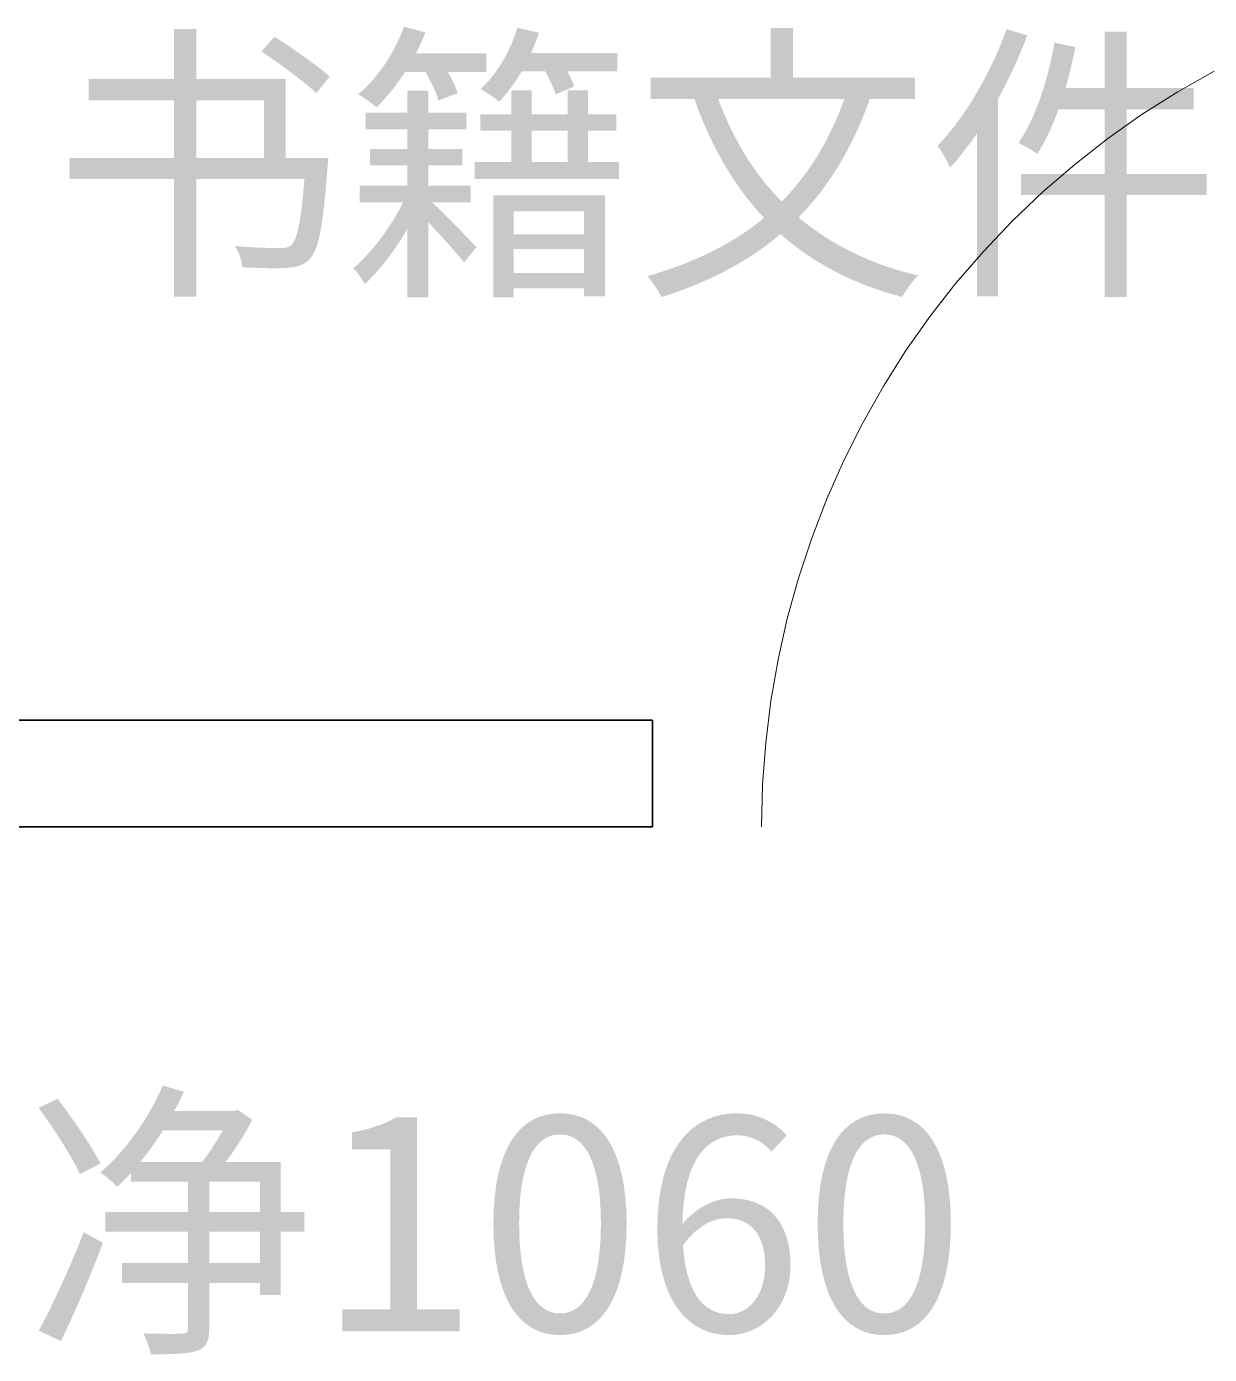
# Model space of a CAD drawing. Header units: millimetres. Extents: x -4600 to 229000, y -4300 to 19460.
# Drawn here: x 45631 to 46736, y 7337 to 8577 of the extents above; entities that cross this region are included whole.
import ezdxf

# ---------------------------------------------------------------- set-up
doc = ezdxf.new("R2010")
doc.units = ezdxf.units.MM
doc.header["$LTSCALE"] = 100
for name, color, linetype, lineweight in [('A-EX-WALL', 7, 'Continuous', 35), ('A-NEW-DOOR', 3, 'Continuous', 18), ('A-TEXT', 7, 'Continuous', 18)]:
    doc.layers.add(name, color=color, linetype=linetype, lineweight=lineweight)

# ---------------------------------------------------------------- blocks, each defined once
blk = doc.blocks.new('SOURCE_PROPOSED')
at = {"layer": 'A-EX-WALL'}
for p, q in [((6216.1, 6129.4), (3836.4, 6129.4)), ((6216.1, 6030), (6216.1, 6129.4)), ((3836.4, 6030), (6216.1, 6030))]:
    blk.add_line(p, q, dxfattribs=at)
blk = doc.blocks.new('FURNITURE_DESIGN')
at = {"layer": 'A-TEXT'}
h = blk.add_hatch(color=256, dxfattribs=at)
edge = h.paths.add_edge_path()
edge.add_line((5689.5, 6728), (5689.5, 6708.1))
edge.add_line((5689.5, 6708.1), (5769.2, 6708.1))
edge.add_line((5769.2, 6708.1), (5769.2, 6654.3))
edge.add_line((5769.2, 6654.3), (5671.5, 6654.3))
edge.add_line((5671.5, 6654.3), (5671.5, 6634.7))
edge.add_line((5671.5, 6634.7), (5769.2, 6634.7))
edge.add_line((5769.2, 6634.7), (5769.2, 6525))
edge.add_line((5769.2, 6525), (5789.9, 6525))
edge.add_line((5789.9, 6525), (5789.9, 6634.7))
edge.add_line((5789.9, 6634.7), (5890.9, 6634.7))
edge.add_spline(control_points=[(5890.9, 6634.7), (5887.9, 6595.1), (5884.1, 6577.9), (5878.6, 6573), (5875.9, 6570.6), (5872.9, 6570.3), (5867.2, 6570.3), (5860.9, 6570.3), (5843.2, 6570.6), (5826, 6572.2)], knot_values=[0, 0, 0, 0, 1, 1, 1, 2, 2, 2, 3, 3, 3, 3], degree=3, periodic=0)
edge.add_spline(control_points=[(5826, 6572.2), (5829.8, 6566.5), (5832.5, 6558.3), (5833.1, 6552.3)], knot_values=[0, 0, 0, 0, 1, 1, 1, 1], degree=3, periodic=0)
edge.add_spline(control_points=[(5833.1, 6552.3), (5849.7, 6551.5), (5866.1, 6551.2), (5874.5, 6551.7)], knot_values=[0, 0, 0, 0, 1, 1, 1, 1], degree=3, periodic=0)
edge.add_spline(control_points=[(5874.5, 6551.7), (5884.1, 6552.6), (5890.4, 6554.2), (5895.8, 6560.2)], knot_values=[0, 0, 0, 0, 1, 1, 1, 1], degree=3, periodic=0)
edge.add_spline(control_points=[(5895.8, 6560.2), (5904, 6568.1), (5908.4, 6590.2), (5912.5, 6645.1)], knot_values=[0, 0, 0, 0, 1, 1, 1, 1], degree=3, periodic=0)
edge.add_spline(control_points=[(5912.5, 6645.1), (5912.7, 6648.1), (5913.3, 6654.3), (5913.3, 6654.3)], knot_values=[0, 0, 0, 0, 1, 1, 1, 1], degree=3, periodic=0)
edge.add_line((5913.3, 6654.3), (5873.4, 6654.3))
edge.add_line((5873.4, 6654.3), (5873.4, 6728))
edge.add_line((5873.4, 6728), (5789.9, 6728))
edge.add_line((5789.9, 6728), (5789.9, 6774.9))
edge.add_line((5789.9, 6774.9), (5769.2, 6774.9))
edge.add_line((5769.2, 6774.9), (5769.2, 6728))
edge.add_line((5769.2, 6728), (5689.5, 6728))
h.paths.add_polyline_path([(5789.9, 6654.3), (5789.9, 6708.1), (5853.2, 6708.1), (5853.2, 6654.3), (5789.9, 6654.3)], flags=0)
edge = h.paths.add_edge_path(flags=0)
edge.add_spline(control_points=[(5850.8, 6753.9), (5868.3, 6742.2), (5890.9, 6725.6), (5902.1, 6714.9)], knot_values=[0, 0, 0, 0, 1, 1, 1, 1], degree=3, periodic=0)
edge.add_line((5902.1, 6714.9), (5914.6, 6730.5))
edge.add_spline(control_points=[(5914.6, 6730.5), (5903.2, 6740.6), (5880, 6756.7), (5863.1, 6767.6)], knot_values=[0, 0, 0, 0, 1, 1, 1, 1], degree=3, periodic=0)
edge.add_line((5863.1, 6767.6), (5850.8, 6753.9))
h = blk.add_hatch(color=256, dxfattribs=at)
edge = h.paths.add_edge_path()
edge.add_spline(control_points=[(5983.9, 6777.1), (5975.2, 6752.6), (5959.4, 6729.1), (5941.1, 6713.8)], knot_values=[0, 0, 0, 0, 1, 1, 1, 1], degree=3, periodic=0)
edge.add_spline(control_points=[(5941.1, 6713.8), (5946, 6711.4), (5954.5, 6705.1), (5958.3, 6701.8)], knot_values=[0, 0, 0, 0, 1, 1, 1, 1], degree=3, periodic=0)
edge.add_spline(control_points=[(5958.3, 6701.8), (5967.6, 6710.8), (5976.8, 6722), (5985, 6734.8)], knot_values=[0, 0, 0, 0, 1, 1, 1, 1], degree=3, periodic=0)
edge.add_line((5985, 6734.8), (6004.1, 6734.8))
edge.add_spline(control_points=[(6004.1, 6734.8), (6009.3, 6725.6), (6014.2, 6715.2), (6016.1, 6708.1)], knot_values=[0, 0, 0, 0, 1, 1, 1, 1], degree=3, periodic=0)
edge.add_line((6016.1, 6708.1), (6034.1, 6714.9))
edge.add_spline(control_points=[(6034.1, 6714.9), (6032.5, 6720.4), (6029, 6727.7), (6024.9, 6734.8)], knot_values=[0, 0, 0, 0, 1, 1, 1, 1], degree=3, periodic=0)
edge.add_line((6024.9, 6734.8), (6060.9, 6734.8))
edge.add_line((6060.9, 6734.8), (6060.9, 6752))
edge.add_line((6060.9, 6752), (5995.1, 6752))
edge.add_spline(control_points=[(5995.1, 6752), (5998.4, 6758.3), (6001.4, 6765.1), (6003.9, 6771.7)], knot_values=[0, 0, 0, 0, 1, 1, 1, 1], degree=3, periodic=0)
edge.add_line((6003.9, 6771.7), (5983.9, 6777.1))
h = blk.add_hatch(color=256, dxfattribs=at)
edge = h.paths.add_edge_path()
edge.add_spline(control_points=[(6089.8, 6776), (6083.3, 6753.9), (6070.7, 6732.6), (6055.4, 6718.7)], knot_values=[0, 0, 0, 0, 1, 1, 1, 1], degree=3, periodic=0)
edge.add_spline(control_points=[(6055.4, 6718.7), (6060.6, 6716), (6069.1, 6710.3), (6072.9, 6707)], knot_values=[0, 0, 0, 0, 1, 1, 1, 1], degree=3, periodic=0)
edge.add_spline(control_points=[(6072.9, 6707), (6080.3, 6714.6), (6087.6, 6724.5), (6093.9, 6735.4)], knot_values=[0, 0, 0, 0, 1, 1, 1, 1], degree=3, periodic=0)
edge.add_line((6093.9, 6735.4), (6115.7, 6735.4))
edge.add_spline(control_points=[(6115.7, 6735.4), (6120.1, 6728), (6123.9, 6719.5), (6125.6, 6713.8)], knot_values=[0, 0, 0, 0, 1, 1, 1, 1], degree=3, periodic=0)
edge.add_line((6125.6, 6713.8), (6143, 6721.2))
edge.add_spline(control_points=[(6143, 6721.2), (6141.7, 6725.3), (6139.2, 6730.2), (6136.5, 6735.4)], knot_values=[0, 0, 0, 0, 1, 1, 1, 1], degree=3, periodic=0)
edge.add_line((6136.5, 6735.4), (6183.4, 6735.4))
edge.add_line((6183.4, 6735.4), (6183.4, 6752.3))
edge.add_line((6183.4, 6752.3), (6102.6, 6752.3))
edge.add_spline(control_points=[(6102.6, 6752.3), (6105.4, 6758.6), (6107.8, 6764.8), (6110, 6771.4)], knot_values=[0, 0, 0, 0, 1, 1, 1, 1], degree=3, periodic=0)
edge.add_line((6110, 6771.4), (6089.8, 6776))
h = blk.add_hatch(color=256, dxfattribs=at)
edge = h.paths.add_edge_path()
edge.add_line((6326.4, 6775.8), (6326.4, 6729.4))
edge.add_line((6326.4, 6729.4), (6214.5, 6729.4))
edge.add_line((6214.5, 6729.4), (6214.5, 6709.5))
edge.add_line((6214.5, 6709.5), (6255.2, 6709.5))
edge.add_spline(control_points=[(6255.2, 6709.5), (6270.7, 6665.8), (6292, 6628.4), (6320.4, 6598.4)], knot_values=[0, 0, 0, 0, 1, 1, 1, 1], degree=3, periodic=0)
edge.add_spline(control_points=[(6320.4, 6598.4), (6291.2, 6574.4), (6255.2, 6556.7), (6211.5, 6544.1)], knot_values=[0, 0, 0, 0, 1, 1, 1, 1], degree=3, periodic=0)
edge.add_spline(control_points=[(6211.5, 6544.1), (6215.6, 6539.2), (6222.1, 6529.4), (6224.6, 6524.5)], knot_values=[0, 0, 0, 0, 1, 1, 1, 1], degree=3, periodic=0)
edge.add_spline(control_points=[(6224.6, 6524.5), (6268.8, 6538.6), (6305.6, 6557.7), (6335.6, 6583.4)], knot_values=[0, 0, 0, 0, 1, 1, 1, 1], degree=3, periodic=0)
edge.add_spline(control_points=[(6335.6, 6583.4), (6366.2, 6556.4), (6403.6, 6536.5), (6449.2, 6524.7)], knot_values=[0, 0, 0, 0, 1, 1, 1, 1], degree=3, periodic=0)
edge.add_spline(control_points=[(6449.2, 6524.7), (6452.7, 6530.5), (6459.3, 6540), (6464.2, 6544.7)], knot_values=[0, 0, 0, 0, 1, 1, 1, 1], degree=3, periodic=0)
edge.add_spline(control_points=[(6464.2, 6544.7), (6419.7, 6555), (6382.6, 6573.8), (6352.6, 6598.9)], knot_values=[0, 0, 0, 0, 1, 1, 1, 1], degree=3, periodic=0)
edge.add_spline(control_points=[(6352.6, 6598.9), (6381.2, 6628.1), (6403, 6664.2), (6419.1, 6709.5)], knot_values=[0, 0, 0, 0, 1, 1, 1, 1], degree=3, periodic=0)
edge.add_line((6419.1, 6709.5), (6461.2, 6709.5))
edge.add_line((6461.2, 6709.5), (6461.2, 6729.4))
edge.add_line((6461.2, 6729.4), (6347.4, 6729.4))
edge.add_line((6347.4, 6729.4), (6347.4, 6775.8))
edge.add_line((6347.4, 6775.8), (6326.4, 6775.8))
edge = h.paths.add_edge_path(flags=0)
edge.add_spline(control_points=[(6336.7, 6613.7), (6310.8, 6640.1), (6291.2, 6672.3), (6277.5, 6709.5)], knot_values=[0, 0, 0, 0, 1, 1, 1, 1], degree=3, periodic=0)
edge.add_line((6277.5, 6709.5), (6395.4, 6709.5))
edge.add_spline(control_points=[(6395.4, 6709.5), (6381.2, 6670.7), (6362.1, 6639.1), (6336.7, 6613.7)], knot_values=[0, 0, 0, 0, 1, 1, 1, 1], degree=3, periodic=0)
h = blk.add_hatch(color=256, dxfattribs=at)
edge = h.paths.add_edge_path()
edge.add_spline(control_points=[(6546.8, 6774.7), (6532.1, 6733.5), (6508.1, 6692.5), (6482.4, 6665.8)], knot_values=[0, 0, 0, 0, 1, 1, 1, 1], degree=3, periodic=0)
edge.add_spline(control_points=[(6482.4, 6665.8), (6486, 6661.2), (6492, 6650.5), (6494.2, 6645.6)], knot_values=[0, 0, 0, 0, 1, 1, 1, 1], degree=3, periodic=0)
edge.add_spline(control_points=[(6494.2, 6645.6), (6502.9, 6654.9), (6511.1, 6665.8), (6519.3, 6677.5)], knot_values=[0, 0, 0, 0, 1, 1, 1, 1], degree=3, periodic=0)
edge.add_line((6519.3, 6677.5), (6519.3, 6525.3))
edge.add_line((6519.3, 6525.3), (6538.9, 6525.3))
edge.add_line((6538.9, 6525.3), (6538.9, 6709.5))
edge.add_spline(control_points=[(6538.9, 6709.5), (6549.3, 6728.6), (6558.6, 6748.7), (6566.2, 6768.9)], knot_values=[0, 0, 0, 0, 1, 1, 1, 1], degree=3, periodic=0)
edge.add_line((6566.2, 6768.9), (6546.8, 6774.7))
h = blk.add_hatch(color=256, dxfattribs=at)
edge = h.paths.add_edge_path()
edge.add_line((6560.2, 6639.6), (6560.2, 6619.7))
edge.add_line((6560.2, 6619.7), (6638.5, 6619.7))
edge.add_line((6638.5, 6619.7), (6638.5, 6524.7))
edge.add_line((6638.5, 6524.7), (6659, 6524.7))
edge.add_line((6659, 6524.7), (6659, 6619.7))
edge.add_line((6659, 6619.7), (6733.7, 6619.7))
edge.add_line((6733.7, 6619.7), (6733.7, 6639.6))
edge.add_line((6733.7, 6639.6), (6659, 6639.6))
edge.add_line((6659, 6639.6), (6659, 6699.9))
edge.add_line((6659, 6699.9), (6721.7, 6699.9))
edge.add_line((6721.7, 6699.9), (6721.7, 6719.8))
edge.add_line((6721.7, 6719.8), (6659, 6719.8))
edge.add_line((6659, 6719.8), (6659, 6772.5))
edge.add_line((6659, 6772.5), (6638.5, 6772.5))
edge.add_line((6638.5, 6772.5), (6638.5, 6719.8))
edge.add_line((6638.5, 6719.8), (6602, 6719.8))
edge.add_spline(control_points=[(6602, 6719.8), (6605.5, 6732.1), (6608.5, 6745.2), (6611.2, 6758)], knot_values=[0, 0, 0, 0, 1, 1, 1, 1], degree=3, periodic=0)
edge.add_line((6611.2, 6758), (6591.6, 6762.1))
edge.add_spline(control_points=[(6591.6, 6762.1), (6585.3, 6726.4), (6573.8, 6691.2), (6558, 6668.5)], knot_values=[0, 0, 0, 0, 1, 1, 1, 1], degree=3, periodic=0)
edge.add_spline(control_points=[(6558, 6668.5), (6562.9, 6666.1), (6571.7, 6661.2), (6575.5, 6658.2)], knot_values=[0, 0, 0, 0, 1, 1, 1, 1], degree=3, periodic=0)
edge.add_spline(control_points=[(6575.5, 6658.2), (6582.9, 6669.6), (6589.7, 6684.1), (6595.4, 6699.9)], knot_values=[0, 0, 0, 0, 1, 1, 1, 1], degree=3, periodic=0)
edge.add_line((6595.4, 6699.9), (6638.5, 6699.9))
edge.add_line((6638.5, 6699.9), (6638.5, 6639.6))
edge.add_line((6638.5, 6639.6), (6560.2, 6639.6))
h = blk.add_hatch(color=256, dxfattribs=at)
edge = h.paths.add_edge_path()
edge.add_line((5987.2, 6717.4), (5987.2, 6696.6))
edge.add_line((5987.2, 6696.6), (5948.2, 6696.6))
edge.add_line((5948.2, 6696.6), (5948.2, 6681.1))
edge.add_line((5948.2, 6681.1), (5987.2, 6681.1))
edge.add_line((5987.2, 6681.1), (5987.2, 6662.8))
edge.add_line((5987.2, 6662.8), (5952.3, 6662.8))
edge.add_line((5952.3, 6662.8), (5952.3, 6647.5))
edge.add_line((5952.3, 6647.5), (5987.2, 6647.5))
edge.add_line((5987.2, 6647.5), (5987.2, 6628.7))
edge.add_line((5987.2, 6628.7), (5942.7, 6628.7))
edge.add_line((5942.7, 6628.7), (5942.7, 6613.1))
edge.add_line((5942.7, 6613.1), (5983.1, 6613.1))
edge.add_spline(control_points=[(5983.1, 6613.1), (5971.9, 6589.9), (5952.8, 6564.8), (5936.5, 6551.5)], knot_values=[0, 0, 0, 0, 1, 1, 1, 1], degree=3, periodic=0)
edge.add_spline(control_points=[(5936.5, 6551.5), (5940.3, 6547.9), (5944.9, 6541.1), (5947.4, 6536.7)], knot_values=[0, 0, 0, 0, 1, 1, 1, 1], degree=3, periodic=0)
edge.add_spline(control_points=[(5947.4, 6536.7), (5961, 6549.3), (5975.8, 6568.7), (5987.2, 6588.3)], knot_values=[0, 0, 0, 0, 1, 1, 1, 1], degree=3, periodic=0)
edge.add_line((5987.2, 6588.3), (5987.2, 6524.2))
edge.add_line((5987.2, 6524.2), (6006.6, 6524.2))
edge.add_line((6006.6, 6524.2), (6006.6, 6594.6))
edge.add_spline(control_points=[(6006.6, 6594.6), (6018.3, 6582), (6033.3, 6565.4), (6040.2, 6556.9)], knot_values=[0, 0, 0, 0, 1, 1, 1, 1], degree=3, periodic=0)
edge.add_line((6040.2, 6556.9), (6051.6, 6571.1))
edge.add_spline(control_points=[(6051.6, 6571.1), (6045.3, 6578.2), (6021.9, 6602.2), (6010.1, 6613.1)], knot_values=[0, 0, 0, 0, 1, 1, 1, 1], degree=3, periodic=0)
edge.add_line((6010.1, 6613.1), (6046.2, 6613.1))
edge.add_line((6046.2, 6613.1), (6046.2, 6628.7))
edge.add_line((6046.2, 6628.7), (6006.6, 6628.7))
edge.add_line((6006.6, 6628.7), (6006.6, 6647.5))
edge.add_line((6006.6, 6647.5), (6038.5, 6647.5))
edge.add_line((6038.5, 6647.5), (6038.5, 6662.8))
edge.add_line((6038.5, 6662.8), (6006.6, 6662.8))
edge.add_line((6006.6, 6662.8), (6006.6, 6681.1))
edge.add_line((6006.6, 6681.1), (6042.3, 6681.1))
edge.add_line((6042.3, 6681.1), (6042.3, 6696.6))
edge.add_line((6042.3, 6696.6), (6006.6, 6696.6))
edge.add_line((6006.6, 6696.6), (6006.6, 6717.4))
edge.add_line((6006.6, 6717.4), (5987.2, 6717.4))
h = blk.add_hatch(color=256, dxfattribs=at)
h.paths.add_polyline_path([(6136.7, 6717.6), (6136.7, 6695.3), (6103.2, 6695.3), (6103.2, 6717.6), (6084.1, 6717.6), (6084.1, 6695.3), (6055.4, 6695.3), (6055.4, 6680), (6084.1, 6680), (6084.1, 6650.8), (6050, 6650.8), (6050, 6634.7), (6184.8, 6634.7), (6184.8, 6650.8), (6155.8, 6650.8), (6155.8, 6680), (6182.3, 6680), (6182.3, 6695.3), (6155.8, 6695.3), (6155.8, 6717.6), (6136.7, 6717.6)])
h.paths.add_polyline_path([(6103.2, 6680), (6136.7, 6680), (6136.7, 6650.8), (6103.2, 6650.8), (6103.2, 6680)], flags=0)
h = blk.add_hatch(color=256, dxfattribs=at)
h.paths.add_polyline_path([(6067.4, 6619.4), (6067.4, 6524.2), (6086.3, 6524.2), (6086.3, 6532.6), (6152, 6532.6), (6152, 6525.3), (6171.7, 6525.3), (6171.7, 6619.4), (6067.4, 6619.4)])
h.paths.add_polyline_path([(6086.3, 6547.1), (6086.3, 6569.5), (6152, 6569.5), (6152, 6547.1), (6086.3, 6547.1)], flags=0)
h.paths.add_polyline_path([(6086.3, 6583.1), (6086.3, 6604.7), (6152, 6604.7), (6152, 6583.1), (6086.3, 6583.1)], flags=0)
h = blk.add_hatch(color=256, dxfattribs=at)
edge = h.paths.add_edge_path()
edge.add_spline(control_points=[(5758.6, 5788.3), (5745.5, 5757.4), (5723.4, 5726.9), (5700.3, 5707.2)], knot_values=[0, 0, 0, 0, 1, 1, 1, 1], degree=3, periodic=0)
edge.add_spline(control_points=[(5700.3, 5707.2), (5704.9, 5704.2), (5712.8, 5697.4), (5716.1, 5693.9)], knot_values=[0, 0, 0, 0, 1, 1, 1, 1], degree=3, periodic=0)
edge.add_spline(control_points=[(5716.1, 5693.9), (5720.4, 5697.7), (5724.5, 5702.1), (5728.9, 5706.7)], knot_values=[0, 0, 0, 0, 1, 1, 1, 1], degree=3, periodic=0)
edge.add_line((5728.9, 5706.7), (5728.9, 5698.5))
edge.add_line((5728.9, 5698.5), (5782.1, 5698.5))
edge.add_line((5782.1, 5698.5), (5782.1, 5670.4))
edge.add_line((5782.1, 5670.4), (5704.9, 5670.4))
edge.add_line((5704.9, 5670.4), (5704.9, 5651.9))
edge.add_line((5704.9, 5651.9), (5782.1, 5651.9))
edge.add_line((5782.1, 5651.9), (5782.1, 5622.7))
edge.add_line((5782.1, 5622.7), (5720.4, 5622.7))
edge.add_line((5720.4, 5622.7), (5720.4, 5604.1))
edge.add_line((5720.4, 5604.1), (5782.1, 5604.1))
edge.add_line((5782.1, 5604.1), (5782.1, 5561.8))
edge.add_spline(control_points=[(5782.1, 5561.8), (5782.1, 5557.7), (5780.7, 5556.9), (5776.4, 5556.6), (5771.7, 5556.4), (5756.7, 5556.4), (5740.6, 5556.9)], knot_values=[0, 0, 0, 0, 1, 1, 1, 2, 2, 2, 2], degree=3, periodic=0)
edge.add_spline(control_points=[(5740.6, 5556.9), (5743.4, 5551.2), (5746.4, 5542.7), (5747.5, 5537.5)], knot_values=[0, 0, 0, 0, 1, 1, 1, 1], degree=3, periodic=0)
edge.add_spline(control_points=[(5747.5, 5537.5), (5768.7, 5537.3), (5782.4, 5537.8), (5790.8, 5540.8), (5799.3, 5543.8), (5802, 5549.8), (5802, 5561.5)], knot_values=[0, 0, 0, 0, 1, 1, 1, 2, 2, 2, 2], degree=3, periodic=0)
edge.add_line((5802, 5561.5), (5802, 5604.1))
edge.add_line((5802, 5604.1), (5849.5, 5604.1))
edge.add_line((5849.5, 5604.1), (5849.5, 5592.9))
edge.add_line((5849.5, 5592.9), (5868.9, 5592.9))
edge.add_line((5868.9, 5592.9), (5868.9, 5651.9))
edge.add_line((5868.9, 5651.9), (5891, 5651.9))
edge.add_line((5891, 5651.9), (5891, 5670.4))
edge.add_line((5891, 5670.4), (5868.9, 5670.4))
edge.add_line((5868.9, 5670.4), (5868.9, 5716.8))
edge.add_line((5868.9, 5716.8), (5817.3, 5716.8))
edge.add_spline(control_points=[(5817.3, 5716.8), (5826.6, 5729.1), (5835.9, 5743.8), (5842.1, 5756.4)], knot_values=[0, 0, 0, 0, 1, 1, 1, 1], degree=3, periodic=0)
edge.add_line((5842.1, 5756.4), (5828.8, 5765.6))
edge.add_line((5828.8, 5765.6), (5825.5, 5764.5))
edge.add_line((5825.5, 5764.5), (5769.3, 5764.5))
edge.add_spline(control_points=[(5769.3, 5764.5), (5772.6, 5770.5), (5775.6, 5776.5), (5778.3, 5782.5)], knot_values=[0, 0, 0, 0, 1, 1, 1, 1], degree=3, periodic=0)
edge.add_line((5778.3, 5782.5), (5758.6, 5788.3))
edge = h.paths.add_edge_path(flags=0)
edge.add_line((5758.9, 5746.5), (5814.6, 5746.5))
edge.add_spline(control_points=[(5814.6, 5746.5), (5809.1, 5736.2), (5802, 5725.2), (5795.2, 5716.8)], knot_values=[0, 0, 0, 0, 1, 1, 1, 1], degree=3, periodic=0)
edge.add_line((5795.2, 5716.8), (5737.6, 5716.8))
edge.add_spline(control_points=[(5737.6, 5716.8), (5745, 5726.1), (5752.1, 5735.9), (5758.9, 5746.5)], knot_values=[0, 0, 0, 0, 1, 1, 1, 1], degree=3, periodic=0)
h.paths.add_polyline_path([(5849.5, 5622.7), (5802, 5622.7), (5802, 5651.9), (5849.5, 5651.9), (5849.5, 5622.7)], flags=0)
h.paths.add_polyline_path([(5849.5, 5670.4), (5802, 5670.4), (5802, 5698.5), (5849.5, 5698.5), (5849.5, 5670.4)], flags=0)
h = blk.add_hatch(color=256, dxfattribs=at)
edge = h.paths.add_edge_path()
edge.add_spline(control_points=[(5642.7, 5767.5), (5656.9, 5748.2), (5673.8, 5721.7), (5681.4, 5705.6)], knot_values=[0, 0, 0, 0, 1, 1, 1, 1], degree=3, periodic=0)
edge.add_line((5681.4, 5705.6), (5700.5, 5715.7))
edge.add_spline(control_points=[(5700.5, 5715.7), (5692.3, 5731.5), (5674.6, 5757.2), (5660.4, 5776)], knot_values=[0, 0, 0, 0, 1, 1, 1, 1], degree=3, periodic=0)
edge.add_line((5660.4, 5776), (5642.7, 5767.5))
h = blk.add_hatch(color=256, dxfattribs=at)
edge = h.paths.add_edge_path()
edge.add_line((5926.4, 5558.8), (6036.1, 5558.8))
edge.add_line((6036.1, 5558.8), (6036.1, 5579.5))
edge.add_line((6036.1, 5579.5), (5996, 5579.5))
edge.add_line((5996, 5579.5), (5996, 5758.8))
edge.add_line((5996, 5758.8), (5976.9, 5758.8))
edge.add_spline(control_points=[(5976.9, 5758.8), (5966, 5752.5), (5953.2, 5747.9), (5935.5, 5744.6)], knot_values=[0, 0, 0, 0, 1, 1, 1, 1], degree=3, periodic=0)
edge.add_line((5935.5, 5744.6), (5935.5, 5728.8))
edge.add_line((5935.5, 5728.8), (5971.2, 5728.8))
edge.add_line((5971.2, 5728.8), (5971.2, 5579.5))
edge.add_line((5971.2, 5579.5), (5926.4, 5579.5))
edge.add_line((5926.4, 5579.5), (5926.4, 5558.8))
h = blk.add_hatch(color=256, dxfattribs=at)
edge = h.paths.add_edge_path()
edge.add_spline(control_points=[(6129.7, 5555.3), (6167.6, 5555.3), (6191.9, 5589.6), (6191.9, 5659.5), (6191.9, 5728.8), (6167.6, 5762.4), (6129.7, 5762.4), (6091.5, 5762.4), (6067.5, 5728.8), (6067.5, 5659.5), (6067.5, 5589.6), (6091.5, 5555.3), (6129.7, 5555.3)], knot_values=[0, 0, 0, 0, 1, 1, 1, 2, 2, 2, 3, 3, 3, 4, 4, 4, 4], degree=3, periodic=0)
edge = h.paths.add_edge_path(flags=0)
edge.add_spline(control_points=[(6129.7, 5575.5), (6107.1, 5575.5), (6091.5, 5600.8), (6091.5, 5659.5), (6091.5, 5717.9), (6107.1, 5742.7), (6129.7, 5742.7), (6152.4, 5742.7), (6167.9, 5717.9), (6167.9, 5659.5), (6167.9, 5600.8), (6152.4, 5575.5), (6129.7, 5575.5)], knot_values=[0, 0, 0, 0, 1, 1, 1, 2, 2, 2, 3, 3, 3, 4, 4, 4, 4], degree=3, periodic=0)
h = blk.add_hatch(color=256, dxfattribs=at)
edge = h.paths.add_edge_path()
edge.add_spline(control_points=[(6287.4, 5555.3), (6318.5, 5555.3), (6345, 5581.5), (6345, 5620.2), (6345, 5662.2), (6323.2, 5683), (6289.3, 5683), (6273.8, 5683), (6256.3, 5674), (6244, 5658.9)], knot_values=[0, 0, 0, 0, 1, 1, 1, 2, 2, 2, 3, 3, 3, 3], degree=3, periodic=0)
edge.add_spline(control_points=[(6244, 5658.9), (6245.1, 5720.9), (6267.8, 5741.9), (6295.6, 5741.9), (6307.6, 5741.9), (6319.6, 5735.9), (6327.3, 5726.6)], knot_values=[0, 0, 0, 0, 1, 1, 1, 2, 2, 2, 2], degree=3, periodic=0)
edge.add_line((6327.3, 5726.6), (6341.5, 5741.9))
edge.add_spline(control_points=[(6341.5, 5741.9), (6330.3, 5753.9), (6315.3, 5762.4), (6294.5, 5762.4), (6255.8, 5762.4), (6220.6, 5732.6), (6220.6, 5654.3), (6220.6, 5588.3), (6249.2, 5555.3), (6287.4, 5555.3)], knot_values=[0, 0, 0, 0, 1, 1, 1, 2, 2, 2, 3, 3, 3, 3], degree=3, periodic=0)
edge = h.paths.add_edge_path(flags=0)
edge.add_spline(control_points=[(6244.6, 5639), (6257.7, 5657.6), (6273, 5664.4), (6285.2, 5664.4), (6309.5, 5664.4), (6321.3, 5647.2), (6321.3, 5620.2), (6321.3, 5592.9), (6306.5, 5574.9), (6287.4, 5574.9), (6262.3, 5574.9), (6247.3, 5597.6), (6244.6, 5639)], knot_values=[0, 0, 0, 0, 1, 1, 1, 2, 2, 2, 3, 3, 3, 4, 4, 4, 4], degree=3, periodic=0)
h = blk.add_hatch(color=256, dxfattribs=at)
edge = h.paths.add_edge_path()
edge.add_spline(control_points=[(6432.6, 5555.3), (6470.5, 5555.3), (6494.8, 5589.6), (6494.8, 5659.5), (6494.8, 5728.8), (6470.5, 5762.4), (6432.6, 5762.4), (6394.4, 5762.4), (6370.4, 5728.8), (6370.4, 5659.5), (6370.4, 5589.6), (6394.4, 5555.3), (6432.6, 5555.3)], knot_values=[0, 0, 0, 0, 1, 1, 1, 2, 2, 2, 3, 3, 3, 4, 4, 4, 4], degree=3, periodic=0)
edge = h.paths.add_edge_path(flags=0)
edge.add_spline(control_points=[(6432.6, 5575.5), (6409.9, 5575.5), (6394.4, 5600.8), (6394.4, 5659.5), (6394.4, 5717.9), (6409.9, 5742.7), (6432.6, 5742.7), (6455.2, 5742.7), (6470.8, 5717.9), (6470.8, 5659.5), (6470.8, 5600.8), (6455.2, 5575.5), (6432.6, 5575.5)], knot_values=[0, 0, 0, 0, 1, 1, 1, 2, 2, 2, 3, 3, 3, 4, 4, 4, 4], degree=3, periodic=0)
h = blk.add_hatch(color=256, dxfattribs=at)
edge = h.paths.add_edge_path()
edge.add_line((5642.7, 5559.4), (5663.4, 5549.8))
edge.add_spline(control_points=[(5663.4, 5549.8), (5676.2, 5575.7), (5691.3, 5610.9), (5702.7, 5641.5)], knot_values=[0, 0, 0, 0, 1, 1, 1, 1], degree=3, periodic=0)
edge.add_line((5702.7, 5641.5), (5684.7, 5651.3))
edge.add_spline(control_points=[(5684.7, 5651.3), (5672.2, 5618.8), (5655, 5581.7), (5642.7, 5559.4)], knot_values=[0, 0, 0, 0, 1, 1, 1, 1], degree=3, periodic=0)
at = {"layer": 'A-NEW-DOOR'}
blk.add_lwpolyline([(6318, 6030), (6319, 6069.3), (6321.9, 6108.4), (6326.7, 6147.4), (6333.4, 6186.1), (6342, 6224.4), (6352.4, 6262.2), (6364.8, 6299.5), (6378.9, 6336.1), (6394.8, 6372), (6412.5, 6407.1), (6431.8, 6441.3), (6452.8, 6474.5), (6475.4, 6506.6), (6499.6, 6537.5), (6525.2, 6567.2), (6552.3, 6595.7), (6580.8, 6622.8), (6610.5, 6648.4), (6641.4, 6672.6), (6673.5, 6695.2), (6706.7, 6716.2), (6740.9, 6735.5)], dxfattribs=at)
blk = doc.blocks.new('A02_SHEET')
for name in ['SOURCE_PROPOSED', 'FURNITURE_DESIGN']:
    blk.add_blockref(name, (0, 1800))

msp = doc.modelspace()

# ---------------------------------------------------------------- block references
msp.add_blockref('A02_SHEET', (40000, 0))

doc.saveas('drawing.dxf')
